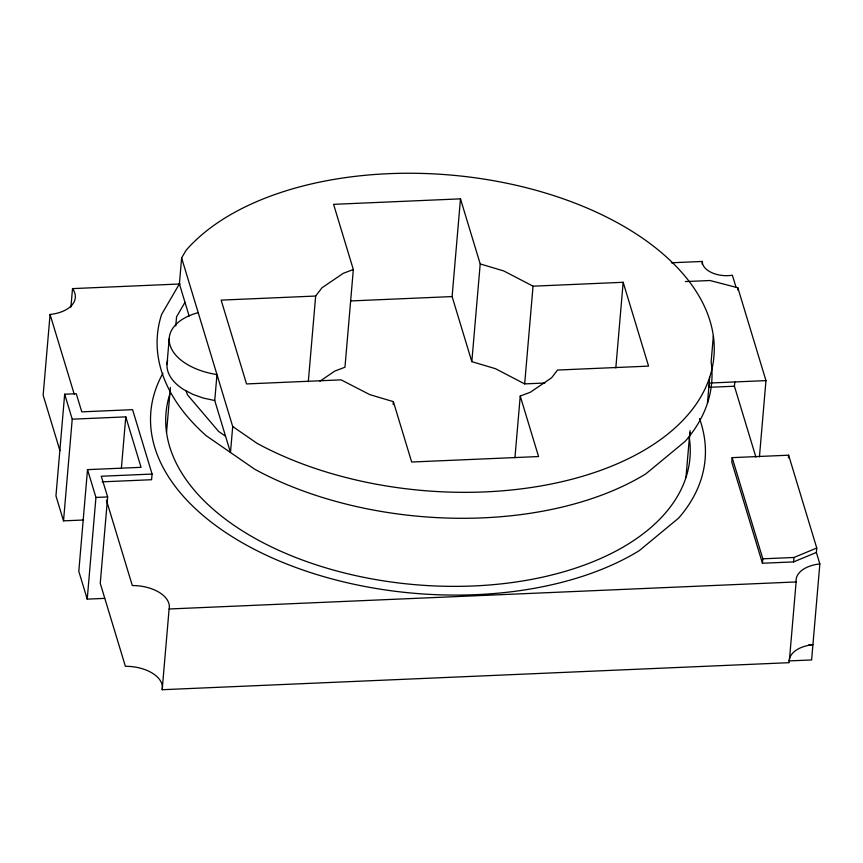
<?xml version="1.0" encoding="UTF-8"?>
<svg xmlns="http://www.w3.org/2000/svg" width="863" height="863" viewBox="0 0 863 863"><rect width="100%" height="100%" fill="white"/><g stroke="black" fill="none" stroke-linecap="round" stroke-linejoin="round"><path stroke-width="1.29" d="M180.173 283.97L72.514 288.609A35.146 20.011 4.9 0 1 50.076 314.466L43.15 395.211L59.903 450.518M70.917 307.142L72.514 288.609M102.136 481.845L151.597 479.72L152.082 474.057L132.578 409.666L81.78 411.856L76.278 393.711L64.671 394.208L55.955 495.891L63.517 520.864L83.603 520.001M63.517 520.864L72.233 419.181L64.671 394.208M72.233 419.181L125.782 416.872L141.068 467.325L87.519 469.634L78.803 571.317L87.228 599.127L104.714 598.372M87.228 599.127L95.944 497.433L87.519 469.634M152.082 474.057L101.284 476.247L107.659 496.937L100.248 583.334L125.383 666.301A33.452 19.051 4.9 0 1 162.19 689.72L789.203 662.676L796.118 581.942A33.182 18.889 4.9 0 1 819.85 563.917L816.376 552.46L816.754 548.027L788.631 455.2L732.158 457.638L731.781 462.072L762.428 563.248L793.604 561.899L816.376 552.46M121.424 467.714L125.782 416.872M166.991 364.456L169.213 338.501M166.527 432.492L170.389 387.465M189.159 316.095L179.407 283.905L181.629 257.951L186.128 250.238A278.145 158.339 4.9 0 1 577.153 203.981A278.145 158.339 4.9 0 1 662.978 437.8A278.145 158.339 4.9 0 1 256.991 443.291L232.708 426.516L181.629 257.951M162.19 689.72L169.105 608.987A33.452 19.051 4.9 0 0 132.309 585.556L106.419 500.162M232.708 426.516L230.475 452.482L214.747 400.54L216.969 374.585A57.465 32.708 4.9 0 1 170.065 345.232A57.465 32.708 4.9 0 1 198.199 312.654M308.307 381.705L315.653 296.041L321.964 287.811L343.226 273.344L353.334 269.526L333.582 204.337L460.486 198.857L480.206 263.938L471.824 361.651L495.438 368.684L524.672 383.895L544.844 383.021M353.334 269.526L344.963 367.239L334.844 371.047L319.957 381.176M393.14 404.316L393.366 401.64L369.752 394.607L341.101 379.86L246.538 383.938L221.144 300.119L315.653 296.041M471.824 361.651L452.104 296.57L460.486 198.857M514.952 457.627L520.238 396.052L530.346 392.244L551.608 377.778L557.541 370.044L648.566 366.117L623.162 282.287L533.043 286.182L503.809 270.971L480.206 263.938M524.672 383.895L533.043 286.182M615.815 367.962L623.162 282.287M702.126 264.089L702.353 261.446L671.392 262.784M685.966 477.53L689.828 432.514M690.098 430.659L689.418 438.609A262.945 149.687 4.9 0 1 414.747 584.65A262.945 149.687 4.9 0 1 169.989 393.571M707.466 403.161L709.699 377.196M713.345 336.031L711.123 361.985A278.145 158.339 4.9 0 1 685.211 441.306L645.88 473.83A278.145 158.339 4.9 0 1 254.758 469.256L206.192 435.707A278.145 158.339 4.9 0 1 161.651 314.337L179.407 283.905M737.66 289.914L737.843 287.767L710.012 280.518L685.33 281.575M755.902 457.11L734.424 386.225L734.791 381.942M759.44 456.84L765.966 380.605L737.843 287.767M762.428 563.248L762.816 558.814L732.158 457.638M788.404 457.875L788.631 455.2M793.604 561.899L793.992 557.466L816.754 548.027M819.85 563.917L811.619 659.947L788.793 660.929M175.761 325.923L176.57 316.764L184.984 302.341M350.583 300.95L452.104 296.57M765.966 380.605L709.494 383.043L709.127 387.314L734.424 386.225M95.944 497.433L107.659 496.937M762.816 558.814L793.992 557.466M169.105 608.987L796.118 581.942M808.901 644.834L812.924 644.661A33.182 18.889 4.9 0 0 789.17 660.551M214.747 400.54L203.441 398.102L193.021 394.434L183.905 389.698A57.465 32.708 4.9 0 1 167.638 360.486M225.567 436.247L218.673 431.5L187.476 394.823L185.998 390.788M736.02 287.239L732.374 275.211A21.996 12.524 4.9 0 1 702.353 261.446M520.238 396.052L538.566 456.549L411.662 462.018L393.366 401.64M50.076 314.466L74.24 394.218M699.494 418.566A278.145 158.339 4.9 0 1 678.631 518.102L639.3 550.626A278.145 158.339 4.9 0 1 294.315 566.926A278.145 158.339 4.9 0 1 162.934 373.269"/></g></svg>
